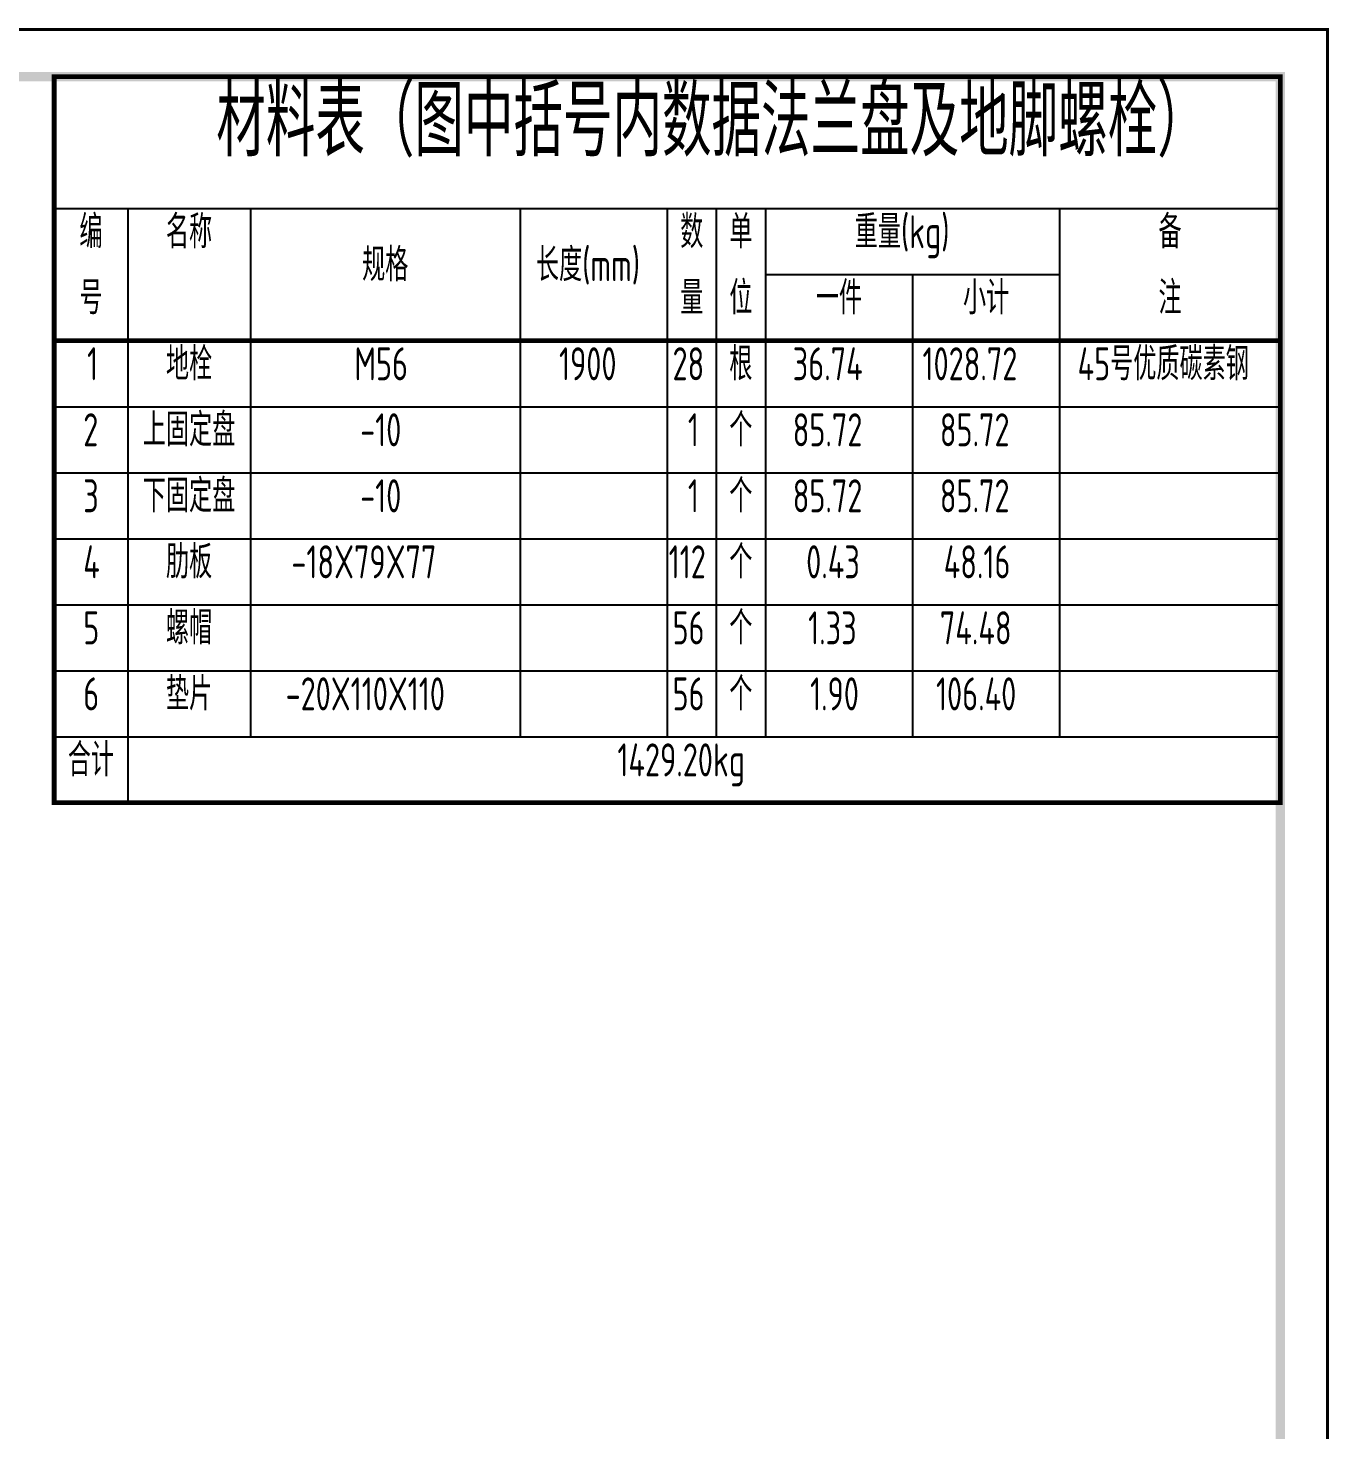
# Model space of a CAD drawing. Header units: inches. Extents: x -4449 to -2355, y -113 to 192.
# Drawn here: x -2492.4 to -2354.5, y 35.3 to 183.9 of the extents above; entities that cross this region are included whole.
import ezdxf
from ezdxf.enums import TextEntityAlignment as Align

# ---------------------------------------------------------------- set-up
doc = ezdxf.new("R2010")
doc.units = ezdxf.units.IN
doc.header["$MEASUREMENT"] = 0
doc.styles.get("Standard").update_dxf_attribs({"font": 'tssdeng.shx', "width": 0.7, "bigfont": 'hztxt.shx'})

msp = doc.modelspace()

# ---------------------------------------------------------------- linework, layer by layer
at = {"color": 7}
for points, const_width in [([(-2774.6517876, -113.2091192), (-2774.6517876, 183.7908808), (-2354.6517876, 183.7908808), (-2354.6517876, -113.2091192), (-2774.6517876, -113.2091192)], 0.3), ([(-2749.6517876, -108.2091192), (-2749.6517876, 178.7908808), (-2359.6517876, 178.7908808), (-2359.6517876, -108.2091192), (-2749.6517876, -108.2091192)], 1)]:
    msp.add_lwpolyline(points, close=True, dxfattribs=dict(at, const_width=const_width))
at = {"color": 1, "const_width": 0.5}
msp.add_lwpolyline([(-2489.6517876, 101.7908808), (-2489.6517876, 178.7908808), (-2359.6517876, 178.7908808), (-2359.6517876, 101.7908808), (-2489.6517876, 101.7908808)], close=True, dxfattribs=at)
at = {"color": 1}
for points in [[(-2489.6517876, 164.7908808), (-2359.6517876, 164.7908808)], [(-2481.8517876, 164.7908808), (-2481.8517876, 150.7908808)], [(-2468.8517876, 164.7908808), (-2468.8517876, 150.7908808)], [(-2440.2517876, 164.7908808), (-2440.2517876, 150.7908808)], [(-2424.6517876, 164.7908808), (-2424.6517876, 150.7908808)], [(-2419.4517876, 164.7908808), (-2419.4517876, 150.7908808)], [(-2414.2517876, 164.7908808), (-2414.2517876, 150.7908808)], [(-2383.0517876, 164.7908808), (-2383.0517876, 150.7908808)], [(-2414.2517876, 157.7908808), (-2383.0517876, 157.7908808)], [(-2398.6517876, 157.7908808), (-2398.6517876, 150.7908808)], [(-2481.8517876, 150.7908808), (-2481.8517876, 108.7908808)], [(-2468.8517876, 150.7908808), (-2468.8517876, 108.7908808)], [(-2440.2517876, 150.7908808), (-2440.2517876, 108.7908808)], [(-2424.6517876, 150.7908808), (-2424.6517876, 108.7908808)], [(-2419.4517876, 150.7908808), (-2419.4517876, 108.7908808)], [(-2414.2517876, 150.7908808), (-2414.2517876, 108.7908808)], [(-2398.6517876, 150.7908808), (-2398.6517876, 108.7908808)], [(-2383.0517876, 150.7908808), (-2383.0517876, 108.7908808)], [(-2489.6517876, 143.7908808), (-2359.6517876, 143.7908808)], [(-2489.6517876, 136.7908808), (-2359.6517876, 136.7908808)], [(-2489.6517876, 129.7908808), (-2359.6517876, 129.7908808)], [(-2489.6517876, 122.7908808), (-2359.6517876, 122.7908808)], [(-2489.6517876, 115.7908808), (-2359.6517876, 115.7908808)], [(-2489.6517876, 108.7908808), (-2359.6517876, 108.7908808)], [(-2489.6517876, 108.7908808), (-2359.6517876, 108.7908808)], [(-2481.8517876, 108.7908808), (-2481.8517876, 101.7908808)]]:
    msp.add_lwpolyline(points, dxfattribs=at)
at = {"color": 1, "const_width": 0.5}
msp.add_lwpolyline([(-2489.6517876, 150.7908808), (-2359.6517876, 150.7908808)], dxfattribs=at)

# ---------------------------------------------------------------- texts
at = {"color": 1, "width": 0.7}
for s, height, p in [('材料表（图中括号内数据法兰盘及地脚螺栓）', 7.5, (-2472.4574322, 168.0798316)), ('编', 3.5, (-2486.9767876, 159.5408808)), ('名称', 3.5, (-2477.8017876, 159.5408808)), ('数', 3.5, (-2423.2767876, 159.5408808)), ('单', 3.5, (-2418.0767876, 159.5408808)), ('重量(kg)', 3.5, (-2404.7767876, 159.5408808)), ('备', 3.5, (-2372.5767876, 159.5408808)), ('规格', 3.5, (-2457.0017876, 156.0408808)), ('长度(mm)', 3.5, (-2438.5767876, 156.0408808)), ('号', 3.5, (-2486.9767876, 152.5408808)), ('量', 3.5, (-2423.2767876, 152.5408808)), ('位', 3.5, (-2418.0767876, 152.5408808)), ('一件', 3.5, (-2408.9017876, 152.5408808)), ('小计', 3.5, (-2393.3017876, 152.5408808)), ('注', 3.5, (-2372.5767876, 152.5408808)), ('地栓', 3.5, (-2477.8017876, 145.5408808)), ('根', 3.5, (-2418.0767876, 145.5408808)), ('45号优质碳素钢', 3.5, (-2381.1517876, 145.5408808)), ('1', 3.5, (-2486.1601206, 145.5408808)), ('M56', 3.5, (-2457.8184546, 145.5408808)), ('1900', 3.5, (-2436.1267876, 145.5408808)), ('28', 3.5, (-2424.0934546, 145.5408808)), ('36.74', 3.5, (-2411.3517876, 145.5408808)), ('1028.72', 3.5, (-2397.5892876, 145.5408808)), ('2', 3.5, (-2486.5684546, 138.5408808)), ('上固定盘', 3.5, (-2480.2517876, 138.5408808)), ('-10', 3.5, (-2457.2059546, 138.5408808)), ('1', 3.5, (-2422.4601206, 138.5408808)), ('个', 3.5, (-2418.0767876, 138.5408808)), ('85.72', 3.5, (-2411.3517876, 138.5408808)), ('85.72', 3.5, (-2395.7517876, 138.5408808)), ('3', 3.5, (-2486.5684546, 131.5408808)), ('下固定盘', 3.5, (-2480.2517876, 131.5408808)), ('-10', 3.5, (-2457.2059546, 131.5408808)), ('1', 3.5, (-2422.4601206, 131.5408808)), ('个', 3.5, (-2418.0767876, 131.5408808)), ('85.72', 3.5, (-2411.3517876, 131.5408808)), ('85.72', 3.5, (-2395.7517876, 131.5408808)), ('肋板', 3.5, (-2477.8017876, 124.5408808)), ('个', 3.5, (-2418.0767876, 124.5408808)), ('4', 3.5, (-2486.5684546, 124.5408808)), (' -18X79X77', 3.5, (-2465.9851206, 124.5408808)), ('112', 3.5, (-2424.5017876, 124.5408808)), ('0.43', 3.5, (-2409.9226206, 124.5408808)), ('48.16', 3.5, (-2395.3434546, 124.5408808)), ('5', 3.5, (-2486.5684546, 117.5408808)), ('螺帽', 3.5, (-2477.8017876, 117.5408808)), ('56', 3.5, (-2424.0934546, 117.5408808)), ('个', 3.5, (-2418.0767876, 117.5408808)), ('1.33', 3.5, (-2409.7184546, 117.5408808)), ('74.48', 3.5, (-2395.7517876, 117.5408808)), ('6', 3.5, (-2486.5684546, 110.5408808)), ('垫片', 3.5, (-2477.8017876, 110.5408808)), (' -20X110X110', 3.5, (-2466.5976206, 110.5408808)), ('56', 3.5, (-2424.0934546, 110.5408808)), ('个', 3.5, (-2418.0767876, 110.5408808)), ('1.90', 3.5, (-2409.5142876, 110.5408808)), ('106.40', 3.5, (-2396.1601206, 110.5408808)), ('合计', 3.5, (-2488.2017876, 103.5408808)), ('1429.20kg', 3.5, (-2429.9392876, 103.5408808))]:
    msp.add_text(s, height=height, dxfattribs=at).set_placement(p, align=Align.BOTTOM_LEFT)

doc.saveas('drawing.dxf')
